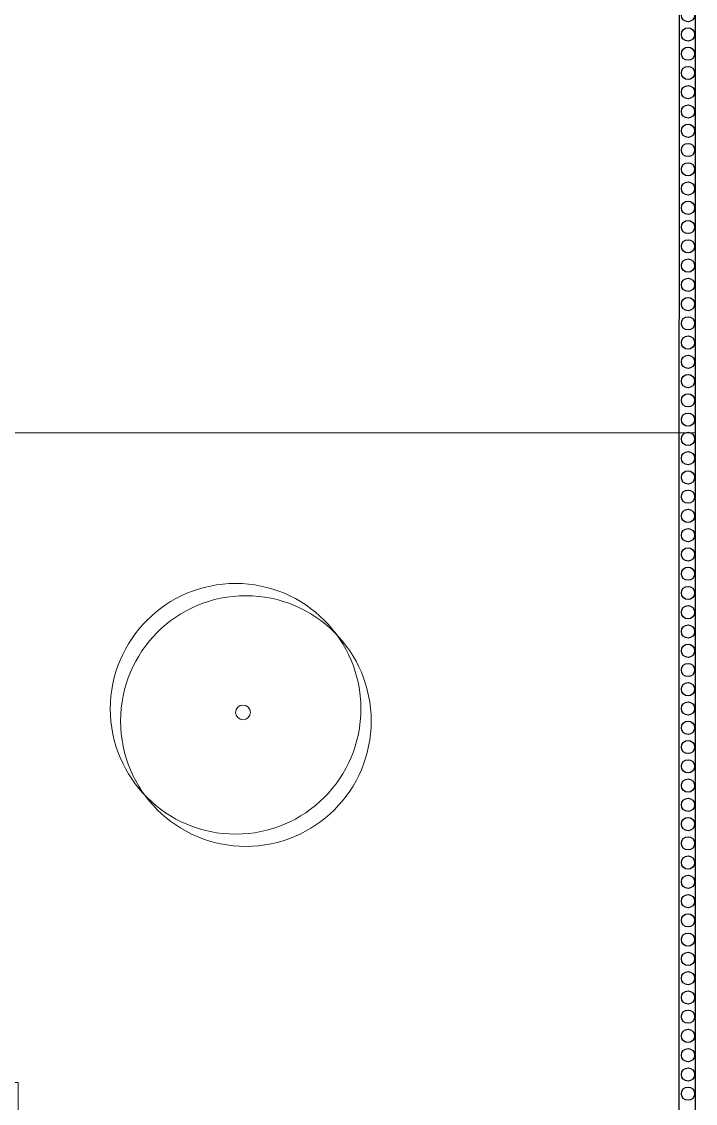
# Model space of a CAD drawing. Header units: metres. Extents: x 0 to 570, y -16 to 122.
# Drawn here: x 395.72 to 403.86, y 23.8 to 36.87 of the extents above; entities that cross this region are included whole.
import ezdxf

# ---------------------------------------------------------------- set-up
doc = ezdxf.new("R2010")
doc.units = ezdxf.units.M
doc.layers.add('ARQ- ARBOLES', color=85, linetype='Continuous', lineweight=13)
doc.layers.add('ARQ-ZONAS VERDES', color=82, linetype='Continuous', lineweight=13)
doc.layers.add('ARQ-MOBILIARIO URBANO', color=252, linetype='Continuous')
doc.layers.add('ARQ-MUROS MAMPOSTERIA', color=7, linetype='Continuous')

# ---------------------------------------------------------------- blocks, each defined once
blk = doc.blocks.new('reja')
at = {"layer": 'ARQ-MOBILIARIO URBANO'}
for points in [[(87.754, 192.741), (132.442, 192.741), (132.442, 222.043)], [(87.946, 198.441), (87.946, 192.941), (132.242, 192.941), (132.251, 222.043)]]:
    blk.add_lwpolyline(points, dxfattribs=at)
for centre in [(132.353, 218.441), (132.353, 218.208), (132.353, 217.975), (132.353, 217.742), (132.353, 217.51), (132.353, 217.277), (132.353, 217.044), (132.353, 216.811), (132.353, 216.578), (132.353, 216.346), (132.353, 216.113), (132.353, 215.88), (132.353, 215.647), (132.353, 215.414), (132.353, 215.182), (132.353, 214.949), (132.353, 214.716), (132.353, 214.483), (132.353, 214.251), (132.353, 214.018), (132.353, 213.785), (132.353, 213.552), (132.353, 213.319), (132.353, 213.087), (132.353, 212.854), (132.353, 212.621), (132.353, 212.388), (132.353, 212.155), (132.353, 211.923), (132.353, 211.69), (132.353, 211.457), (132.353, 211.224), (132.353, 210.991), (132.353, 210.759), (132.353, 210.526), (132.353, 210.293), (132.353, 210.06), (132.353, 209.828), (132.353, 209.595), (132.353, 209.362), (132.353, 209.129), (132.353, 208.896), (132.353, 208.664), (132.353, 208.431), (132.353, 208.198), (132.353, 207.965), (132.353, 207.732), (132.353, 207.5), (132.353, 207.267), (132.353, 207.034), (132.353, 206.801), (132.353, 206.568), (132.353, 206.336), (132.353, 206.103), (132.353, 205.87), (132.353, 205.637), (132.353, 205.405)]:
    blk.add_circle(centre, 0.08, dxfattribs=at)
blk = doc.blocks.new('ARBOL')
at = {"layer": 'ARQ- ARBOLES'}
for centre, radius in [((128.732, 225.111), 1.515), ((128.856, 224.963), 1.515), ((128.821, 225.067), 0.0892)]:
    blk.add_circle(centre, radius, dxfattribs=at)

msp = doc.modelspace()

# ---------------------------------------------------------------- linework, layer by layer
at = {"layer": 'ARQ-ZONAS VERDES'}
msp.add_lwpolyline([(403.862, 11.25), (384.274, 11.25), (384.274, 14.75), (385.874, 14.75), (385.874, 13.75), (388.774, 13.75), (388.774, 14.75), (393.774, 14.75), (393.774, 17.95), (395.674, 17.95), (395.674, 24.05), (393.774, 24.051), (393.774, 27.25), (388.774, 27.25), (388.774, 28.25), (385.874, 28.25), (385.874, 31.9), (403.86, 31.9), (403.862, 11.25)], dxfattribs=at)

# ---------------------------------------------------------------- block references
at = {"layer": 'ARQ-MUROS MAMPOSTERIA'}
msp.add_blockref('reja', (271.42, -181.491), dxfattribs=at)
at = {"layer": 'ARQ-ZONAS VERDES'}
msp.add_blockref('ARBOL', (269.572, -196.545), dxfattribs=at)

doc.saveas('drawing.dxf')
